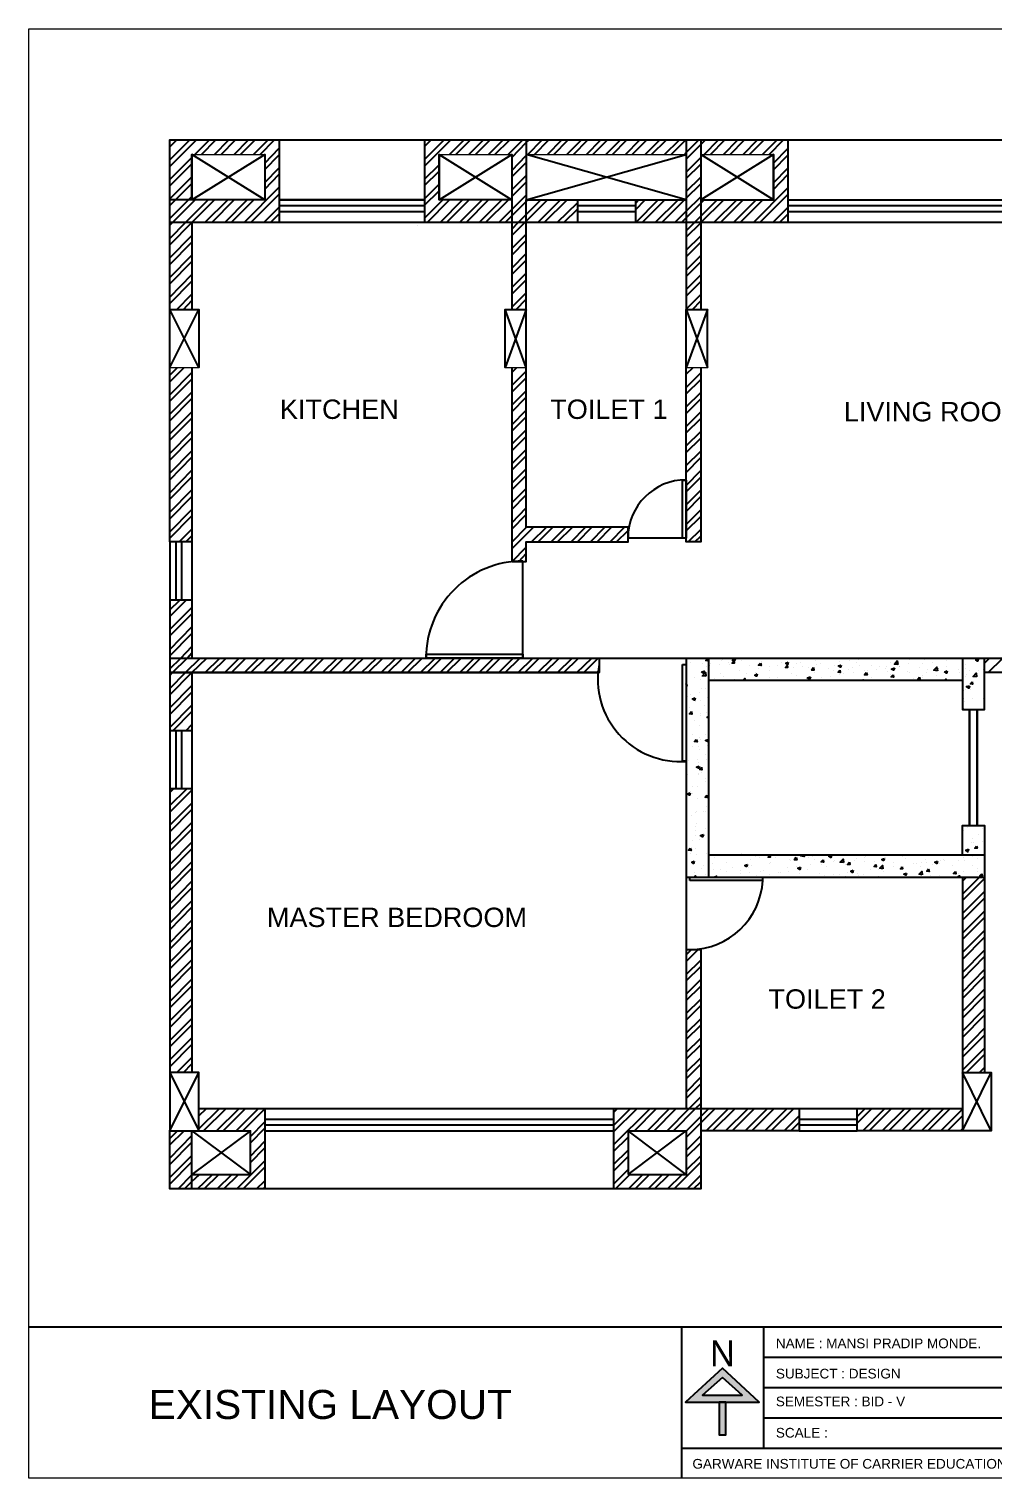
# Model space of a CAD drawing. Header units: millimetres. Extents: x 68955 to 118645, y -193284 to 16474.
# Drawn here: x 75892 to 85842, y 1514 to 16474 of the extents above; entities that cross this region are included whole.
import ezdxf

# ---------------------------------------------------------------- set-up
doc = ezdxf.new("R2010")
doc.units = ezdxf.units.MM
for name, color, linetype, true_color in [('PDF_0', 7, 'Continuous', 0xdcdcdc), ('PDF_door', 7, 'Continuous', 0x535353), ('PDF_plan', 7, 'Continuous', 0x535353), ('PDF_TEXT', 7, 'Continuous', 0x535353), ('PDF_wall', 7, 'Continuous', 0x929498)]:
    doc.layers.add(name, color=color, linetype=linetype, true_color=true_color)
doc.styles.add('PDF Arial', font='arial.ttf')
doc.styles.add('PDF Yu Gothic', font='Yu Gothic.ttf')

msp = doc.modelspace()

# ---------------------------------------------------------------- hatches: boundary and pattern name
at = {"layer": 'PDF_wall', "transparency": 33554559}
h = msp.add_hatch(color=256, dxfattribs=at)
h.paths.add_polyline_path([(83353.991, 2367.399), (83150.552, 2552.674), (83048.833, 2647.128), (82947.113, 2552.674), (82743.675, 2367.399), (82667.385, 2298.376), (83012.505, 2298.376), (83012.505, 1960.522), (83081.528, 1960.522), (83081.528, 2298.376), (83430.281, 2298.376)])
h.paths.add_polyline_path([(83252.272, 2367.399), (82845.394, 2367.399), (83048.833, 2552.674)], flags=0)

# ---------------------------------------------------------------- linework, layer by layer
at = {"layer": 'PDF_0', "lineweight": 25}
for points in [[(77345.277, 15322.1), (77352.543, 15329.365)], [(77345.277, 15122.294), (77552.349, 15329.365)], [(77345.277, 15256.709), (77417.934, 15329.365)], [(77345.277, 15053.27), (77621.373, 15329.365)], [(77603.209, 15176.786), (77755.788, 15329.365)], [(77672.233, 15176.786), (77821.179, 15329.365)], [(77806.648, 15176.786), (77955.594, 15329.365)], [(77875.672, 15176.786), (78024.618, 15329.365)], [(78010.087, 15176.786), (78159.033, 15329.365)], [(78075.478, 15176.786), (78228.057, 15329.365)], [(78209.893, 15176.786), (78362.472, 15329.365)], [(78278.917, 15176.786), (78427.863, 15329.365)], [(79975.452, 15325.733), (79979.085, 15329.365)], [(79975.452, 15125.926), (80178.891, 15329.365)], [(79975.452, 15260.341), (80044.476, 15329.365)], [(79975.452, 15056.903), (80247.915, 15329.365)], [(80233.383, 15176.786), (80382.33, 15329.365)], [(80298.775, 15176.786), (80447.721, 15329.365)], [(80433.19, 15176.786), (80582.136, 15329.365)], [(80502.213, 15176.786), (80651.16, 15329.365)], [(80636.628, 15176.786), (80785.575, 15329.365)], [(80702.02, 15176.786), (80854.599, 15329.365)], [(80836.435, 15176.786), (80989.014, 15329.365)], [(80876.396, 15147.724), (81025.342, 15300.303), (81054.405, 15329.365)], [(81039.874, 15176.786), (81188.82, 15329.365)], [(81108.897, 15176.786), (81257.844, 15329.365)], [(81243.312, 15176.786), (81392.259, 15329.365)], [(81308.704, 15176.786), (81457.65, 15329.365)], [(81443.119, 15176.786), (81595.698, 15329.365)], [(81512.142, 15176.786), (81661.089, 15329.365)], [(81646.557, 15176.786), (81795.504, 15329.365)], [(81711.949, 15176.786), (81864.528, 15329.365)], [(81846.364, 15176.786), (81998.943, 15329.365)], [(81915.387, 15176.786), (82064.334, 15329.365)], [(82049.802, 15176.786), (82198.749, 15329.365)], [(82118.826, 15176.786), (82267.773, 15329.365)], [(82253.241, 15176.786), (82402.188, 15329.365)], [(82318.632, 15176.786), (82471.212, 15329.365)], [(82453.047, 15176.786), (82605.627, 15329.365)], [(82522.071, 15176.786), (82671.018, 15329.365)], [(82656.486, 15176.786), (82674.651, 15198.583), (82805.433, 15329.365)], [(82674.651, 15129.559), (82827.23, 15282.139), (82874.457, 15329.365)], [(82859.925, 15176.786), (83008.872, 15329.365)], [(82925.316, 15176.786), (83074.263, 15329.365)], [(83059.731, 15176.786), (83208.678, 15329.365)], [(83128.755, 15176.786), (83277.702, 15329.365)], [(83263.17, 15176.786), (83412.117, 15329.365)], [(83328.561, 15176.786), (83481.141, 15329.365)], [(83462.976, 15176.786), (83615.556, 15329.365)], [(83532, 15176.786), (83680.947, 15329.365)], [(77345.277, 14918.855), (77574.146, 15147.724)], [(78326.144, 15089.598), (78475.09, 15242.177)], [(78326.144, 15024.207), (78475.09, 15173.153)], [(80876.396, 15013.309), (81025.342, 15165.888)], [(82674.651, 14995.144), (82827.23, 15147.724)], [(83575.594, 15089.598), (83724.541, 15238.544)], [(83575.594, 15020.574), (83724.541, 15169.521)], [(77345.277, 14853.464), (77574.146, 15082.332)], [(78326.144, 14889.792), (78475.09, 15038.738)], [(78326.144, 14820.768), (78475.09, 14973.347)], [(79975.452, 14922.488), (80124.398, 15071.434)], [(79975.452, 14857.096), (80124.398, 15006.043)], [(80876.396, 14947.917), (81025.342, 15096.864)], [(80876.396, 14813.502), (81025.342, 14962.449)], [(82674.651, 14929.753), (82827.23, 15078.7)], [(83575.594, 14886.159), (83724.541, 15035.106)], [(83575.594, 14817.135), (83724.541, 14969.714)], [(77345.277, 14719.049), (77574.146, 14947.917)], [(77345.277, 14650.025), (77403.403, 14708.15), (77574.146, 14878.894)], [(78115.439, 14479.281), (78475.09, 14838.932)], [(79975.452, 14719.049), (80124.398, 14871.628)], [(80876.396, 14744.478), (81025.342, 14893.425)], [(82674.651, 14795.338), (82827.23, 14944.285)], [(82674.651, 14726.314), (82827.23, 14875.261)], [(83372.156, 14479.281), (83724.541, 14835.299)], [(77345.277, 14515.61), (77537.818, 14708.15), (77574.146, 14744.478)], [(77345.277, 14312.171), (77512.388, 14479.281), (77741.257, 14708.15)], [(77345.277, 14446.586), (77377.973, 14479.281), (77606.842, 14708.15)], [(77577.779, 14479.281), (77806.648, 14708.15)], [(77712.194, 14479.281), (77944.696, 14708.15)], [(77781.218, 14479.281), (78010.087, 14708.15)], [(77915.633, 14479.281), (78144.502, 14708.15)], [(77981.024, 14479.281), (78213.526, 14708.15)], [(78184.463, 14479.281), (78475.09, 14769.908)], [(79975.452, 14653.658), (80124.398, 14802.604)], [(79975.452, 14519.243), (80164.36, 14708.15)], [(80004.515, 14479.281), (80233.383, 14708.15)], [(80138.93, 14479.281), (80367.798, 14708.15)], [(80204.321, 14479.281), (80436.822, 14708.15)], [(80338.736, 14479.281), (80571.237, 14708.15)], [(80407.76, 14479.281), (80636.628, 14708.15)], [(80542.175, 14479.281), (80771.043, 14708.15)], [(80607.566, 14479.281), (80840.067, 14708.15)], [(80745.614, 14479.281), (80876.396, 14610.063), (81025.342, 14759.01)], [(80811.005, 14479.281), (80876.396, 14544.672), (81025.342, 14693.619), (81039.874, 14708.15)], [(80876.396, 14406.625), (80945.42, 14479.281), (81025.342, 14559.204), (81174.289, 14708.15)], [(80876.396, 14341.233), (81014.444, 14479.281), (81025.342, 14490.18), (81243.312, 14708.15)], [(81148.859, 14479.281), (81377.727, 14708.15)], [(81214.25, 14479.281), (81446.751, 14708.15)], [(81348.665, 14479.281), (81552.104, 14679.087)], [(82151.522, 14671.822), (82187.85, 14708.15)], [(82151.522, 14606.431), (82253.241, 14708.15)], [(82158.788, 14479.281), (82387.656, 14708.15)], [(82224.179, 14479.281), (82456.68, 14708.15)], [(82358.594, 14479.281), (82591.095, 14708.15)], [(82427.618, 14479.281), (82656.486, 14708.15)], [(82562.033, 14479.281), (82674.651, 14591.899), (82827.23, 14740.846)], [(82631.057, 14479.281), (82674.651, 14522.875), (82827.23, 14675.455), (82859.925, 14708.15)], [(82674.651, 14388.46), (82765.472, 14479.281), (82827.23, 14541.04), (82994.34, 14708.15)], [(82830.863, 14479.281), (83063.364, 14708.15)], [(82965.278, 14479.281), (83197.779, 14708.15)], [(83034.302, 14479.281), (83263.17, 14708.15)], [(83168.717, 14479.281), (83397.585, 14708.15)], [(83237.74, 14479.281), (83466.609, 14708.15)], [(83437.547, 14479.281), (83724.541, 14766.276)], [(78318.878, 14479.281), (78475.09, 14635.493)], [(78387.902, 14479.281), (78475.09, 14566.469)], [(81417.689, 14479.281), (81552.104, 14613.696)], [(83571.962, 14479.281), (83724.541, 14631.861)], [(83640.986, 14479.281), (83724.541, 14562.837)], [(77345.277, 14246.78), (77574.146, 14475.648)], [(82674.651, 14323.069), (82827.23, 14472.016)], [(77345.277, 14112.365), (77574.146, 14341.233)], [(77345.277, 14043.341), (77574.146, 14272.21)], [(80876.396, 14206.818), (81025.342, 14355.765)], [(80876.396, 14137.795), (81025.342, 14290.374)], [(82674.651, 14188.654), (82827.23, 14337.601)], [(82674.651, 14119.63), (82827.23, 14272.21)], [(77345.277, 13908.926), (77574.146, 14137.795)], [(77345.277, 13843.535), (77574.146, 14072.403)], [(80876.396, 14003.38), (81025.342, 14155.959)], [(80876.396, 13937.988), (81025.342, 14086.935)], [(82674.651, 13985.215), (82827.23, 14134.162)], [(82674.651, 13919.824), (82827.23, 14068.771)], [(77345.277, 13705.487), (77574.146, 13937.988)], [(80876.396, 13803.573), (81025.342, 13952.52)], [(82674.651, 13785.409), (82827.23, 13934.356)], [(77345.277, 13640.096), (77574.146, 13868.965)], [(80876.396, 13734.55), (81025.342, 13883.496)], [(82674.651, 13716.385), (82827.23, 13865.332)], [(77417.934, 13578.337), (77574.146, 13734.55)], [(77486.958, 13578.337), (77574.146, 13669.158)], [(80876.396, 13600.135), (81025.342, 13749.081)], [(80919.99, 13578.337), (81025.342, 13683.69)], [(82674.651, 13581.97), (82827.23, 13730.917)], [(82740.042, 13578.337), (82827.23, 13665.526)], [(77345.277, 12898.997), (77425.2, 12978.919)], [(77345.277, 12829.973), (77494.224, 12978.919)], [(77345.277, 12695.558), (77574.146, 12928.059)], [(80876.396, 12928.059), (80927.256, 12978.919)], [(80876.396, 12793.644), (81025.342, 12942.591)], [(80876.396, 12724.621), (81025.342, 12873.567)], [(82674.651, 12975.286), (82678.283, 12978.919)], [(82674.651, 12909.895), (82747.307, 12978.919)], [(82674.651, 12771.847), (82827.23, 12924.427)], [(77345.277, 12630.167), (77574.146, 12859.036)], [(77345.277, 12495.752), (77574.146, 12724.621)], [(80876.396, 12590.206), (81025.342, 12739.152)], [(82674.651, 12706.456), (82827.23, 12855.403)], [(82674.651, 12572.041), (82827.23, 12720.988)], [(77345.277, 12426.728), (77574.146, 12659.229)], [(80876.396, 12521.182), (81025.342, 12673.761)], [(82674.651, 12503.017), (82827.23, 12655.597)], [(77345.277, 12292.313), (77574.146, 12521.182)], [(77345.277, 12226.922), (77574.146, 12455.791)], [(80876.396, 12386.767), (81025.342, 12539.346)], [(80876.396, 12321.376), (81025.342, 12470.322)], [(82674.651, 12368.602), (82827.23, 12521.182)], [(82674.651, 12303.211), (82827.23, 12452.158)], [(77345.277, 12092.507), (77574.146, 12321.376)], [(80876.396, 12186.961), (81025.342, 12335.907)], [(82674.651, 12168.796), (82827.23, 12317.743)], [(77345.277, 12023.483), (77574.146, 12252.352)], [(77345.277, 11889.068), (77574.146, 12117.937)], [(80876.396, 12117.937), (81025.342, 12266.883)], [(80876.396, 11983.522), (81025.342, 12132.468)], [(82674.651, 12099.772), (82827.23, 12248.719)], [(77345.277, 11820.044), (77574.146, 12052.546)], [(80876.396, 11918.131), (81025.342, 12067.077)], [(82674.651, 11965.357), (82827.23, 12114.304)], [(82674.651, 11896.334), (82827.23, 12048.913)], [(77345.277, 11685.629), (77574.146, 11918.131)], [(77345.277, 11620.238), (77574.146, 11849.107)], [(80876.396, 11783.716), (81025.342, 11932.662)], [(80876.396, 11714.692), (81025.342, 11863.638)], [(82674.651, 11761.918), (82827.23, 11914.498)], [(82674.651, 11696.527), (82827.23, 11845.474)], [(77345.277, 11485.823), (77574.146, 11714.692)], [(80876.396, 11580.277), (81025.342, 11729.223)], [(82674.651, 11562.112), (82827.23, 11711.059)], [(77345.277, 11416.799), (77574.146, 11645.668)], [(80876.396, 11511.253), (81025.342, 11663.832)], [(80876.396, 11376.838), (81025.342, 11529.417)], [(82674.651, 11493.088), (82827.23, 11645.668)], [(77345.277, 11282.384), (77574.146, 11511.253)], [(77345.277, 11216.993), (77574.146, 11445.862)], [(80876.396, 11311.447), (81025.342, 11460.393)], [(82674.651, 11358.673), (82827.23, 11507.62)], [(82674.651, 11293.282), (82827.23, 11442.229)], [(77443.364, 11180.664), (77574.146, 11311.447)], [(77512.388, 11180.664), (77574.146, 11242.423)], [(80876.396, 11177.032), (81028.975, 11329.611)], [(80876.396, 11108.008), (81097.999, 11329.611)], [(81079.835, 11180.664), (81232.414, 11329.611)], [(81148.859, 11180.664), (81297.805, 11329.611)], [(81283.274, 11180.664), (81432.22, 11329.611)], [(81348.665, 11180.664), (81501.244, 11329.611)], [(81486.713, 11180.664), (81635.659, 11329.611)], [(81552.104, 11180.664), (81701.05, 11329.611)], [(81686.519, 11180.664), (81835.465, 11329.611)], [(81755.543, 11180.664), (81904.489, 11329.611)], [(81889.958, 11180.664), (82038.904, 11329.611)], [(81955.349, 11180.664), (82075.232, 11296.915)], [(82696.448, 11180.664), (82827.23, 11307.814)], [(82765.472, 11180.664), (82827.23, 11238.79)], [(80880.029, 10977.225), (81025.342, 11122.539)], [(80949.053, 10977.225), (81025.342, 11057.148)], [(77345.277, 10475.894), (77450.63, 10577.613)], [(77345.277, 10406.87), (77516.021, 10577.613)], [(77345.277, 10272.455), (77574.146, 10501.324)], [(77345.277, 10207.064), (77574.146, 10435.933)], [(77345.277, 10069.016), (77574.146, 10301.518)], [(77345.277, 10003.625), (77574.146, 10232.494)], [(77345.277, 9869.21), (77457.895, 9978.195), (77574.146, 10098.079)], [(77345.277, 9800.186), (77374.34, 9829.249), (77523.286, 9978.195), (77574.146, 10032.688)], [(77345.277, 9665.771), (77508.755, 9829.249), (77657.701, 9978.195)], [(77345.277, 9600.38), (77574.146, 9829.249), (77726.725, 9978.195)], [(77712.194, 9829.249), (77861.14, 9978.195)], [(77777.585, 9829.249), (77926.531, 9978.195)], [(77912, 9829.249), (78060.946, 9978.195)], [(77981.024, 9829.249), (78129.97, 9978.195)], [(78115.439, 9829.249), (78264.385, 9978.195)], [(78180.83, 9829.249), (78333.409, 9978.195)], [(78315.245, 9829.249), (78467.824, 9978.195)], [(78384.269, 9829.249), (78533.215, 9978.195)], [(78518.684, 9829.249), (78667.63, 9978.195)], [(78587.708, 9829.249), (78736.654, 9978.195)], [(78722.123, 9829.249), (78871.069, 9978.195)], [(78787.514, 9829.249), (78936.46, 9978.195)], [(78921.929, 9829.249), (79074.508, 9978.195)], [(78990.953, 9829.249), (79139.899, 9978.195)], [(79125.368, 9829.249), (79274.314, 9978.195)], [(79190.759, 9829.249), (79343.338, 9978.195)], [(79325.174, 9829.249), (79477.753, 9978.195)], [(79394.198, 9829.249), (79543.144, 9978.195)], [(79528.613, 9829.249), (79677.559, 9978.195)], [(79597.637, 9829.249), (79746.583, 9978.195)], [(79732.052, 9829.249), (79880.998, 9978.195)], [(79797.443, 9829.249), (79950.022, 9978.195)], [(79931.858, 9829.249), (80084.437, 9978.195)], [(80000.882, 9829.249), (80149.828, 9978.195)], [(80135.297, 9829.249), (80284.243, 9978.195)], [(80200.688, 9829.249), (80353.267, 9978.195)], [(80338.736, 9829.249), (80487.682, 9978.195)], [(80404.127, 9829.249), (80553.073, 9978.195)], [(80538.542, 9829.249), (80687.488, 9978.195)], [(80607.566, 9829.249), (80756.512, 9978.195)], [(80741.981, 9829.249), (80890.927, 9978.195)], [(80807.372, 9829.249), (80959.951, 9978.195)], [(80941.787, 9829.249), (81094.366, 9978.195)], [(81010.811, 9829.249), (81159.757, 9978.195)], [(81145.226, 9829.249), (81294.172, 9978.195)], [(81214.25, 9829.249), (81363.196, 9978.195)], [(81348.665, 9829.249), (81497.611, 9978.195)], [(81414.056, 9829.249), (81563.002, 9978.195)], [(81548.471, 9829.249), (81701.05, 9978.195)], [(81617.495, 9829.249), (81766.441, 9978.195)], [(82718.245, 9930.968), (82718.245, 9930.968)], [(82841.761, 9970.929), (82841.761, 9970.929)], [(82841.761, 9920.07), (82841.761, 9920.07)], [(82888.988, 9894.64), (82888.988, 9894.64)], [(82918.051, 9905.538), (82918.051, 9905.538)], [(82921.684, 9920.07), (82921.684, 9920.07)], [(83016.137, 9916.437), (83016.137, 9916.437)], [(83037.934, 9949.132), (83037.934, 9949.132)], [(83045.2, 9963.664), (83045.2, 9963.664)], [(83110.591, 9934.601), (83110.591, 9934.601)], [(83125.123, 9912.804), (83125.123, 9912.804)], [(83157.818, 9938.234), (83157.818, 9938.234)], [(83234.108, 9974.562), (83234.108, 9974.562)], [(83248.639, 9956.398), (83248.639, 9956.398)], [(83328.561, 9905.538), (83328.561, 9905.538)], [(83335.827, 9970.929), (83335.827, 9970.929)], [(83401.218, 9967.297), (83401.218, 9967.297)], [(83452.078, 9945.499), (83452.078, 9945.499)], [(83532, 9894.64), (83532, 9894.64)], [(83619.188, 9901.905), (83619.188, 9901.905)], [(83655.517, 9938.234), (83655.517, 9938.234)], [(83735.439, 9887.374), (83735.439, 9887.374)], [(83779.033, 9880.108), (83779.033, 9880.108)], [(83815.362, 9927.335), (83815.362, 9927.335)], [(83858.956, 9930.968), (83858.956, 9930.968)], [(83873.487, 9894.64), (83873.487, 9894.64)], [(83938.878, 9880.108), (83938.878, 9880.108)], [(84007.902, 9952.765), (84007.902, 9952.765)], [(84018.801, 9912.804), (84018.801, 9912.804)], [(84062.395, 9920.07), (84062.395, 9920.07)], [(84207.708, 9898.273), (84207.708, 9898.273)], [(84258.568, 9945.499), (84258.568, 9945.499)], [(84265.834, 9912.804), (84265.834, 9912.804)], [(84356.655, 9956.398), (84356.655, 9956.398)], [(84396.616, 9880.108), (84396.616, 9880.108)], [(84425.679, 9978.195), (84454.741, 9974.562), (84454.741, 9978.195)], [(84429.311, 9934.601), (84429.311, 9934.601)], [(84469.273, 9905.538), (84469.273, 9905.538)], [(84498.335, 9974.562), (84498.335, 9974.562)], [(84589.156, 9905.538), (84589.156, 9905.538)], [(84650.914, 9974.562), (84650.914, 9974.562)], [(84672.712, 9894.64), (84672.712, 9894.64)], [(84741.735, 9891.007), (84741.735, 9891.007)], [(84785.329, 9934.601), (84785.329, 9934.601)], [(84876.15, 9887.374), (84876.15, 9887.374)], [(84879.783, 9887.374), (84879.783, 9887.374)], [(84966.971, 9927.335), (84966.971, 9927.335)], [(84981.503, 9960.031), (84981.503, 9960.031)], [(85079.589, 9876.476), (85079.589, 9876.476)], [(85119.551, 9920.07), (85119.551, 9920.07)], [(85130.449, 9978.195), (85137.715, 9974.562), (85137.715, 9978.195)], [(85188.575, 9967.297), (85188.575, 9967.297)], [(85214.004, 9934.601), (85214.004, 9934.601)], [(85359.318, 9952.765), (85359.318, 9952.765)], [(85366.584, 9887.374), (85366.584, 9887.374)], [(85562.757, 9912.804), (85562.757, 9912.804)], [(85755.297, 9927.335), (85806.157, 9978.195)], [(85791.626, 9829.249), (85944.205, 9978.195)], [(81751.91, 9829.249), (81777.34, 9854.679)], [(82678.283, 9872.843), (82678.283, 9872.843)], [(82765.472, 9778.389), (82765.472, 9778.389)], [(82819.964, 9756.592), (82819.964, 9756.592)], [(82834.495, 9832.882), (82859.925, 9843.78), (82852.66, 9821.983), (82834.495, 9836.514)], [(82834.495, 9792.92), (82834.495, 9792.92)], [(82914.418, 9767.49), (82914.418, 9767.49)], [(82968.91, 9771.123), (82968.91, 9771.123)], [(83034.302, 9821.983), (83034.302, 9821.983)], [(83059.731, 9785.655), (83059.731, 9785.655)], [(83172.349, 9760.225), (83172.349, 9760.225)], [(83230.475, 9847.413), (83230.475, 9847.413)], [(83263.17, 9749.326), (83281.335, 9767.49), (83281.335, 9749.326)], [(83299.499, 9818.35), (83299.499, 9818.35)], [(83375.788, 9752.959), (83375.788, 9752.959)], [(83393.953, 9829.249), (83393.953, 9829.249)], [(83423.015, 9872.843), (83423.015, 9872.843)], [(83539.266, 9851.046), (83539.266, 9851.046)], [(83539.266, 9782.022), (83539.266, 9782.022)], [(83615.556, 9774.756), (83615.556, 9774.756)], [(83764.502, 9821.983), (83764.502, 9821.983)], [(83811.729, 9800.186), (83811.729, 9800.186)], [(83920.714, 9763.858), (83920.714, 9763.858)], [(83986.105, 9858.311), (83986.105, 9858.311)], [(84004.269, 9825.616), (84004.269, 9825.616)], [(84076.926, 9774.756), (84076.926, 9774.756)], [(84142.317, 9869.21), (84142.317, 9869.21)], [(84160.481, 9792.92), (84160.481, 9792.92)], [(84200.443, 9854.679), (84200.443, 9854.679)], [(84254.935, 9807.452), (84254.935, 9807.452)], [(84298.529, 9814.717), (84298.529, 9814.717)], [(84345.756, 9861.944), (84345.756, 9861.944)], [(84392.983, 9752.959), (84392.983, 9752.959)], [(84400.249, 9825.616), (84400.249, 9825.616)], [(84491.07, 9749.326), (84501.968, 9752.959), (84501.968, 9749.326)], [(84520.132, 9851.046), (84520.132, 9851.046)], [(84549.195, 9851.046), (84549.195, 9851.046)], [(84585.523, 9778.389), (84585.523, 9778.389)], [(84640.016, 9858.311), (84640.016, 9858.311)], [(84734.47, 9869.21), (84734.47, 9869.21)], [(84752.634, 9843.78), (84752.634, 9843.78)], [(84781.697, 9807.452), (84781.697, 9807.452)], [(84887.049, 9756.592), (84887.049, 9756.592)], [(84956.073, 9836.514), (84956.073, 9836.514)], [(84977.87, 9832.882), (84977.87, 9832.882)], [(85021.464, 9771.123), (85021.464, 9771.123)], [(85112.285, 9796.553), (85112.285, 9796.553)], [(85115.918, 9782.022), (85115.918, 9782.022)], [(85159.512, 9825.616), (85159.512, 9825.616)], [(85170.41, 9858.311), (85170.41, 9858.311)], [(85261.231, 9803.819), (85261.231, 9803.819)], [(85283.028, 9869.21), (85283.028, 9869.21)], [(85333.888, 9832.882), (85333.888, 9832.882)], [(85348.419, 9749.326), (85355.685, 9760.225), (85359.318, 9749.326)], [(85362.951, 9818.35), (85362.951, 9818.35)], [(85362.951, 9760.225), (85362.951, 9760.225)], [(85486.467, 9861.944), (85486.467, 9861.944)], [(85500.999, 9832.882), (85500.999, 9832.882)], [(85555.491, 9872.843), (85555.491, 9872.843)], [(85559.124, 9785.655), (85559.124, 9785.655)], [(85566.39, 9811.084), (85566.39, 9811.084)], [(85595.452, 9847.413), (85595.452, 9847.413)], [(85689.906, 9851.046), (85689.906, 9851.046)], [(85740.766, 9865.577), (85740.766, 9865.577)], [(85751.664, 9811.084), (85751.664, 9811.084)], [(77345.277, 9465.965), (77574.146, 9694.834)], [(77345.277, 9396.941), (77574.146, 9625.81)], [(82674.651, 9709.365), (82674.651, 9712.998), (82681.916, 9687.568), (82674.651, 9687.568)], [(82692.815, 9585.849), (82692.815, 9585.849)], [(82718.245, 9604.013), (82718.245, 9604.013)], [(82812.698, 9618.544), (82812.698, 9618.544)], [(82830.863, 9665.771), (82830.863, 9665.771)], [(82874.457, 9669.404), (82874.457, 9669.404)], [(82896.254, 9574.95), (82896.254, 9574.95)], [(85540.96, 9643.974), (85540.96, 9643.974)], [(85555.491, 9658.505), (85555.491, 9658.505)], [(85613.617, 9658.505), (85613.617, 9658.505)], [(85639.046, 9716.631), (85639.046, 9716.631)], [(85748.032, 9683.935), (85748.032, 9683.935)], [(77345.277, 9262.526), (77574.146, 9491.395)], [(77381.606, 9229.83), (77574.146, 9426.004)], [(82714.612, 9465.965), (82714.612, 9465.965)], [(82743.675, 9545.887), (82743.675, 9545.887)], [(82772.737, 9531.356), (82772.737, 9531.356)], [(82827.23, 9538.622), (82827.23, 9538.622)], [(82859.925, 9484.129), (82859.925, 9484.129)], [(85540.96, 9564.052), (85540.96, 9564.052)], [(85540.96, 9462.332), (85540.96, 9462.332)], [(85548.225, 9531.356), (85548.225, 9531.356)], [(85631.781, 9560.419), (85631.781, 9560.419)], [(85740.766, 9556.786), (85740.766, 9556.786)], [(85744.399, 9455.066), (85744.399, 9455.066)], [(77516.021, 9229.83), (77574.146, 9291.589)], [(82758.206, 9335.183), (82758.206, 9335.183)], [(82816.331, 9284.323), (82816.331, 9284.323)], [(82819.964, 9382.41), (82819.964, 9382.41)], [(82823.597, 9411.472), (82823.597, 9411.472)], [(82888.988, 9415.105), (82888.988, 9415.105)], [(82907.152, 9360.613), (82892.621, 9364.245), (82907.152, 9375.144)], [(82743.675, 9186.236), (82743.675, 9186.236)], [(82812.698, 9157.174), (82812.698, 9157.174)], [(82827.23, 9135.377), (82827.23, 9135.377)], [(82874.457, 9186.236), (82874.457, 9186.236)], [(82899.887, 9215.299), (82899.887, 9215.299)], [(82743.675, 9066.353), (82743.675, 9066.353)], [(82798.167, 9066.353), (82798.167, 9066.353)], [(82809.066, 9030.024), (82809.066, 9030.024)], [(82874.457, 8986.43), (82874.457, 8986.43)], [(82892.621, 9080.884), (82892.621, 9080.884)], [(82696.448, 8917.406), (82696.448, 8917.406)], [(82794.534, 8928.305), (82794.534, 8928.305)], [(82801.8, 8902.875), (82801.8, 8902.875)], [(82888.988, 8931.938), (82888.988, 8931.938)], [(82692.815, 8779.359), (82692.815, 8779.359)], [(82798.167, 8790.257), (82798.167, 8790.257)], [(82798.167, 8779.359), (82798.167, 8779.359)], [(82838.128, 8797.523), (82838.128, 8797.523)], [(82870.824, 8703.069), (82870.824, 8703.069)], [(82878.09, 8739.397), (82878.09, 8739.397)], [(77345.277, 8456.036), (77519.653, 8630.412)], [(77345.277, 8590.451), (77385.238, 8630.412)], [(77345.277, 8387.012), (77574.146, 8615.881)], [(82721.878, 8597.717), (82721.878, 8597.717)], [(82736.409, 8648.576), (82736.409, 8648.576)], [(82740.042, 8583.185), (82740.042, 8583.185)], [(82794.534, 8652.209), (82794.534, 8652.209)], [(82878.09, 8528.693), (82878.09, 8528.693)], [(77345.277, 8252.597), (77574.146, 8481.466)], [(77345.277, 8183.573), (77574.146, 8416.075)], [(82776.37, 8379.746), (82776.37, 8379.746)], [(82783.636, 8397.911), (82783.636, 8397.911)], [(82790.901, 8525.06), (82790.901, 8525.06)], [(82852.66, 8394.278), (82852.66, 8394.278)], [(82874.457, 8390.645), (82874.457, 8390.645)], [(82885.355, 8448.77), (82885.355, 8448.77)], [(77345.277, 8049.158), (77574.146, 8281.66)], [(82729.143, 8350.684), (82729.143, 8350.684)], [(82772.737, 8241.698), (82772.737, 8241.698)], [(82780.003, 8270.761), (82780.003, 8270.761)], [(85577.288, 8230.8), (85577.288, 8230.8)], [(77345.277, 7983.767), (77574.146, 8212.636)], [(82678.283, 8227.167), (82678.283, 8227.167)], [(82740.042, 8100.018), (82740.042, 8100.018)], [(82776.37, 8198.104), (82776.37, 8198.104)], [(82776.37, 8143.612), (82776.37, 8143.612)], [(82816.331, 8110.916), (82816.331, 8110.916)], [(82870.824, 8223.534), (82870.824, 8223.534)], [(85537.327, 8198.104), (85537.327, 8198.104)], [(85628.148, 8114.549), (85628.148, 8114.549)], [(85689.906, 8161.776), (85689.906, 8161.776)], [(85733.5, 8081.854), (85733.5, 8081.854)], [(85737.133, 8219.901), (85737.133, 8219.901)], [(77345.277, 7849.352), (77574.146, 8078.221)], [(77345.277, 7780.328), (77574.146, 8009.197)], [(82703.713, 8005.564), (82703.713, 8005.564)], [(82718.245, 7958.337), (82718.245, 7958.337)], [(82769.104, 8016.463), (82769.104, 8016.463)], [(82783.636, 7954.704), (82783.636, 7954.704)], [(82885.355, 7965.603), (82885.355, 7965.603)], [(82907.152, 7998.298), (82907.152, 7998.298)], [(82987.075, 7943.806), (82987.075, 7943.806)], [(83161.451, 7943.806), (83161.451, 7943.806)], [(83190.514, 7936.54), (83190.514, 7936.54)], [(83270.436, 7947.439), (83270.436, 7943.806), (83248.639, 7947.439), (83252.272, 7947.439)], [(83393.953, 7929.274), (83393.953, 7929.274)], [(83575.594, 7936.54), (83575.594, 7936.54)], [(83891.651, 7947.439), (83891.651, 7929.274), (83858.956, 7936.54), (83873.487, 7947.439)], [(83978.839, 7929.274), (83978.839, 7929.274)], [(84124.153, 7943.806), (84124.153, 7943.806)], [(84327.592, 7936.54), (84327.592, 7936.54)], [(84531.031, 7929.274), (84531.031, 7929.274)], [(84676.344, 7943.806), (84676.344, 7943.806)], [(84908.846, 7929.274), (84908.846, 7929.274)], [(85551.858, 7940.173), (85551.858, 7940.173)], [(85624.515, 8078.221), (85624.515, 8078.221)], [(85631.781, 7932.907), (85631.781, 7932.907)], [(85639.046, 8070.955), (85639.046, 8070.955)], [(85686.273, 8034.627), (85686.273, 8034.627)], [(77345.277, 7645.913), (77574.146, 7874.782)], [(77345.277, 7580.522), (77574.146, 7809.391)], [(82765.472, 7889.313), (82765.472, 7889.313)], [(82830.863, 7802.125), (82830.863, 7802.125)], [(82856.293, 7842.086), (82856.293, 7842.086)], [(82950.746, 7852.985), (82950.746, 7852.985)], [(82958.012, 7791.227), (82958.012, 7791.227)], [(82965.278, 7918.376), (82965.278, 7918.376)], [(83034.302, 7794.859), (83034.302, 7794.859)], [(83096.06, 7871.149), (83096.06, 7871.149)], [(83154.185, 7816.656), (83154.185, 7816.656)], [(83237.74, 7783.961), (83237.74, 7783.961)], [(83314.03, 7816.656), (83314.03, 7816.656)], [(83335.827, 7903.845), (83335.827, 7903.845)], [(83346.726, 7842.086), (83346.726, 7842.086)], [(83433.914, 7918.376), (83433.914, 7918.376)], [(83477.508, 7783.961), (83477.508, 7783.961)], [(83535.633, 7852.985), (83535.633, 7852.985)], [(83546.532, 7871.149), (83546.532, 7871.149)], [(83597.391, 7918.376), (83597.391, 7918.376)], [(83717.275, 7816.656), (83717.275, 7816.656)], [(83742.705, 7896.579), (83742.705, 7896.579)], [(83757.236, 7892.946), (83757.236, 7892.946)], [(83800.83, 7911.11), (83800.83, 7911.11)], [(83811.729, 7831.188), (83811.729, 7831.188)], [(83848.057, 7809.391), (83848.057, 7809.391)], [(83927.98, 7794.859), (83927.98, 7794.859)], [(83935.245, 7922.009), (83935.245, 7922.009)], [(83957.042, 7849.352), (83957.042, 7849.352)], [(84004.269, 7903.845), (84004.269, 7903.845)], [(84073.293, 7845.719), (84073.293, 7845.719)], [(84127.786, 7823.922), (84127.786, 7823.922)], [(84196.81, 7882.048), (84196.81, 7882.048)], [(84207.708, 7892.946), (84207.708, 7892.946)], [(84291.264, 7892.946), (84291.264, 7892.946)], [(84294.896, 7885.68), (84294.896, 7885.68)], [(84323.959, 7849.352), (84323.959, 7849.352)], [(84411.147, 7885.68), (84411.147, 7885.68)], [(84436.577, 7911.11), (84436.577, 7911.11)], [(84516.499, 7922.009), (84516.499, 7922.009)], [(84516.499, 7874.782), (84516.499, 7874.782)], [(84578.258, 7794.859), (84578.258, 7794.859)], [(84614.586, 7878.415), (84614.586, 7878.415)], [(84661.813, 7791.227), (84661.813, 7791.227)], [(84672.712, 7805.758), (84672.712, 7805.758)], [(84712.673, 7903.845), (84712.673, 7903.845)], [(84734.47, 7918.376), (84734.47, 7918.376)], [(84818.025, 7867.516), (84818.025, 7867.516)], [(84818.025, 7823.922), (84818.025, 7823.922)], [(84883.416, 7827.555), (84883.416, 7827.555)], [(84905.213, 7805.758), (84905.213, 7805.758)], [(84937.909, 7911.11), (84937.909, 7911.11)], [(85017.831, 7860.25), (85017.831, 7860.25)], [(85057.792, 7856.618), (85057.792, 7856.618)], [(85097.754, 7827.555), (85097.754, 7827.555)], [(85105.019, 7867.516), (85105.019, 7867.516)], [(85141.348, 7903.845), (85141.348, 7903.845)], [(85152.246, 7867.516), (85152.246, 7867.516)], [(85221.27, 7849.352), (85221.27, 7849.352)], [(85293.927, 7856.618), (85293.927, 7856.618)], [(85297.56, 7889.313), (85297.56, 7889.313)], [(85326.622, 7903.845), (85326.622, 7903.845)], [(85344.787, 7892.946), (85344.787, 7892.946)], [(85424.709, 7842.086), (85424.709, 7842.086)], [(85490.1, 7885.68), (85490.1, 7885.68)], [(85533.694, 7780.328), (85533.694, 7780.328)], [(85537.327, 7918.376), (85537.327, 7918.376)], [(85548.225, 7885.68), (85548.225, 7885.68)], [(85628.148, 7834.821), (85628.148, 7834.821)], [(85679.008, 7802.125), (85679.008, 7802.125)], [(85679.008, 7780.328), (85679.008, 7780.328)], [(85682.64, 7907.477), (85682.64, 7907.477)], [(85751.664, 7874.782), (85751.664, 7874.782)], [(77345.277, 7442.474), (77574.146, 7674.976)], [(82761.839, 7762.164), (82761.839, 7762.164)], [(82765.472, 7718.57), (82772.737, 7729.468), (82776.37, 7718.57)], [(82870.824, 7740.367), (82870.824, 7740.367)], [(82965.278, 7718.57), (82987.075, 7725.835), (82983.442, 7718.57)], [(82997.973, 7722.203), (82997.973, 7722.203)], [(83092.427, 7776.695), (83092.427, 7776.695)], [(83237.74, 7754.898), (83237.74, 7754.898)], [(83332.194, 7765.797), (83332.194, 7765.797)], [(83404.851, 7733.101), (83404.851, 7733.101)], [(83441.179, 7776.695), (83441.179, 7776.695)], [(83539.266, 7744), (83539.266, 7744)], [(83626.454, 7769.43), (83626.454, 7769.43)], [(83644.618, 7769.43), (83644.618, 7769.43)], [(83735.439, 7773.062), (83735.439, 7773.062)], [(83848.057, 7758.531), (83848.057, 7758.531)], [(84051.496, 7751.265), (84051.496, 7751.265)], [(84098.723, 7729.468), (84098.723, 7729.468)], [(84193.177, 7744), (84193.177, 7744)], [(84254.935, 7744), (84254.935, 7744)], [(84316.693, 7725.835), (84316.693, 7725.835)], [(84338.49, 7762.164), (84338.49, 7762.164)], [(84440.21, 7751.265), (84440.21, 7751.265)], [(84458.374, 7733.101), (84458.374, 7733.101)], [(84509.234, 7747.633), (84509.234, 7747.633)], [(84661.813, 7725.835), (84661.813, 7725.835)], [(84709.04, 7776.695), (84709.04, 7776.695)], [(85195.84, 7736.734), (85195.84, 7736.734)], [(85290.294, 7729.468), (85290.294, 7729.468)], [(85439.24, 7769.43), (85439.24, 7769.43)], [(85475.569, 7718.57), (85497.366, 7729.468), (85493.733, 7718.57)], [(85486.467, 7758.531), (85486.467, 7758.531)], [(85526.428, 7540.561), (85704.438, 7718.57)], [(85526.428, 7674.976), (85570.022, 7718.57)], [(85526.428, 7475.17), (85755.297, 7704.038)], [(77345.277, 7377.083), (77574.146, 7605.952)], [(85526.428, 7340.755), (85755.297, 7569.623)], [(85526.428, 7271.731), (85755.297, 7500.6)], [(77345.277, 7242.668), (77574.146, 7471.537)], [(77345.277, 7173.644), (77574.146, 7406.146)], [(85526.428, 7137.316), (85755.297, 7366.185)], [(77345.277, 7039.229), (77574.146, 7271.731)], [(77345.277, 6973.838), (77574.146, 7202.707)], [(85526.428, 7071.925), (85755.297, 7300.793)], [(77345.277, 6839.423), (77574.146, 7068.292)], [(85526.428, 6937.51), (85755.297, 7166.378)], [(85526.428, 6868.486), (85755.297, 7097.355)], [(77345.277, 6770.399), (77574.146, 6999.268)], [(82674.651, 6915.713), (82729.143, 6970.205)], [(82674.651, 6846.689), (82798.167, 6970.205)], [(85526.428, 6734.071), (85755.297, 6962.94)], [(85526.428, 6665.047), (85755.297, 6897.548)], [(77345.277, 6635.984), (77574.146, 6864.853)], [(77345.277, 6566.96), (77574.146, 6799.462)], [(82674.651, 6712.274), (82827.23, 6861.22)], [(82674.651, 6646.883), (82827.23, 6795.829)], [(85526.428, 6530.632), (85755.297, 6763.133)], [(77345.277, 6432.545), (77574.146, 6665.047)], [(77345.277, 6367.154), (77574.146, 6596.023)], [(82674.651, 6508.835), (82827.23, 6661.414)], [(82674.651, 6443.444), (82827.23, 6592.39)], [(85526.428, 6465.241), (85755.297, 6694.109)], [(77345.277, 6232.739), (77574.146, 6461.608)], [(82674.651, 6309.029), (82827.23, 6457.975)], [(85526.428, 6330.826), (85755.297, 6559.694)], [(85526.428, 6261.802), (85755.297, 6490.671)], [(77345.277, 6163.715), (77574.146, 6396.217)], [(82674.651, 6240.005), (82827.23, 6392.584)], [(85526.428, 6127.387), (85755.297, 6356.256)], [(85526.428, 6061.996), (85755.297, 6290.864)], [(77345.277, 6029.3), (77574.146, 6258.169)], [(77345.277, 5963.909), (77574.146, 6192.778)], [(82674.651, 6105.59), (82827.23, 6254.536)], [(82674.651, 6040.199), (82827.23, 6189.145)], [(85526.428, 5923.948), (85755.297, 6156.449)], [(77345.277, 5829.494), (77574.146, 6058.363)], [(77345.277, 5760.47), (77574.146, 5989.339)], [(82674.651, 5905.784), (82827.23, 6054.73)], [(82674.651, 5836.76), (82827.23, 5985.706)], [(85526.428, 5858.557), (85755.297, 6087.426)], [(77417.934, 5698.712), (77574.146, 5854.924)], [(82674.651, 5702.345), (82827.23, 5851.291)], [(85526.428, 5724.142), (85755.297, 5953.011)], [(85570.022, 5698.712), (85755.297, 5887.619)], [(77486.958, 5698.712), (77574.146, 5789.533)], [(82674.651, 5633.321), (82827.23, 5785.9)], [(85704.438, 5698.712), (85755.297, 5753.204)], [(82674.651, 5498.906), (82827.23, 5651.485)], [(82674.651, 5433.515), (82827.23, 5582.461)], [(82478.477, 5099.294), (82707.346, 5328.162), (82827.23, 5448.046)], [(77646.803, 5320.897), (77654.068, 5328.162)], [(77646.803, 5117.458), (77857.507, 5328.162)], [(77646.803, 5251.873), (77723.092, 5328.162)], [(77694.03, 5099.294), (77926.531, 5328.162)], [(77828.445, 5099.294), (78060.946, 5328.162)], [(77897.469, 5099.294), (78126.337, 5328.162)], [(78031.884, 5099.294), (78260.752, 5328.162)], [(78100.908, 5099.294), (78326.144, 5324.53)], [(81926.286, 5153.786), (82100.662, 5328.162)], [(81926.286, 4953.98), (82304.101, 5328.162)], [(81926.286, 5288.201), (81966.247, 5328.162)], [(81926.286, 5088.395), (82169.686, 5328.162)], [(82140.623, 5099.294), (82369.492, 5328.162)], [(82275.038, 5099.294), (82503.907, 5328.162)], [(82344.062, 5099.294), (82572.931, 5328.162)], [(82543.868, 5099.294), (82772.737, 5328.162), (82827.23, 5379.022)], [(82674.651, 5095.661), (82827.23, 5244.607), (82910.785, 5328.162)], [(82674.651, 5030.27), (82827.23, 5179.216), (82976.176, 5328.162)], [(82881.722, 5099.294), (83110.591, 5328.162)], [(82947.113, 5099.294), (83179.615, 5328.162)], [(83081.528, 5099.294), (83314.03, 5328.162)], [(83150.552, 5099.294), (83379.421, 5328.162)], [(83284.967, 5099.294), (83513.836, 5328.162)], [(83353.991, 5099.294), (83582.86, 5328.162)], [(83488.406, 5099.294), (83717.275, 5328.162)], [(83553.797, 5099.294), (83786.299, 5328.162)], [(83688.212, 5099.294), (83840.792, 5251.873)], [(84440.21, 5244.607), (84523.765, 5328.162)], [(84440.21, 5175.583), (84592.789, 5328.162)], [(84498.335, 5099.294), (84727.204, 5328.162)], [(84563.726, 5099.294), (84796.228, 5328.162)], [(84698.141, 5099.294), (84930.643, 5328.162)], [(84767.165, 5099.294), (84996.034, 5328.162)], [(84901.58, 5099.294), (85130.449, 5328.162)], [(84970.604, 5099.294), (85199.473, 5328.162)], [(85105.019, 5099.294), (85333.888, 5328.162)], [(85170.41, 5099.294), (85399.279, 5328.162)], [(85304.825, 5099.294), (85526.428, 5320.897)], [(85373.849, 5099.294), (85526.428, 5251.873)], [(77345.277, 5019.371), (77425.2, 5099.294)], [(77345.277, 4953.98), (77494.224, 5099.294)], [(78177.197, 5041.168), (78326.144, 5190.115)], [(78177.197, 4975.777), (78326.144, 5124.723)], [(83757.236, 5099.294), (83840.792, 5182.849)], [(85508.264, 5099.294), (85526.428, 5117.458)], [(77345.277, 4815.932), (77574.146, 5048.434)], [(77345.277, 4750.541), (77574.146, 4979.41)], [(78177.197, 4837.729), (78326.144, 4990.308)], [(81926.286, 4884.956), (82075.232, 5033.903)], [(82674.651, 4895.855), (82827.23, 5044.801)], [(82674.651, 4826.831), (82827.23, 4975.777)], [(77345.277, 4616.126), (77574.146, 4844.995)], [(78177.197, 4772.338), (78326.144, 4921.285)], [(81926.286, 4750.541), (82075.232, 4899.488)], [(81926.286, 4681.517), (82075.232, 4834.096)], [(82674.651, 4692.416), (82827.23, 4841.362)], [(77345.277, 4547.102), (77574.146, 4779.604)], [(77432.465, 4499.875), (77574.146, 4645.189), (77581.412, 4648.822)], [(77497.856, 4499.875), (77574.146, 4576.165), (77650.436, 4648.822)], [(77632.271, 4499.875), (77784.851, 4648.822)], [(77701.295, 4499.875), (77850.242, 4648.822)], [(77835.71, 4499.875), (77984.657, 4648.822)], [(77904.734, 4499.875), (78053.681, 4648.822)], [(78039.149, 4499.875), (78326.144, 4786.87)], [(78104.54, 4499.875), (78326.144, 4721.478)], [(81926.286, 4547.102), (82075.232, 4699.681)], [(81944.45, 4499.875), (82093.397, 4648.822)], [(82078.865, 4499.875), (82227.812, 4648.822)], [(82147.889, 4499.875), (82296.835, 4648.822)], [(82282.304, 4499.875), (82431.25, 4648.822)], [(82347.695, 4499.875), (82500.274, 4648.822)], [(82482.11, 4499.875), (82634.689, 4648.822)], [(82551.134, 4499.875), (82827.23, 4775.971)], [(82685.549, 4499.875), (82827.23, 4641.556)], [(78238.955, 4499.875), (78326.144, 4583.431)], [(78307.979, 4499.875), (78326.144, 4518.04)], [(82750.94, 4499.875), (82827.23, 4572.532)]]:
    msp.add_lwpolyline(points, dxfattribs=at)
at = {"layer": 'PDF_0', "color": 7, "lineweight": 25}
for points in [[(77574.146, 11180.664), (77345.277, 11180.664), (77345.277, 13077.006), (77345.277, 13578.337), (77345.277, 15329.365), (88454.496, 15329.365), (88454.496, 13578.337), (88156.603, 12978.919), (88156.603, 13578.337), (88454.496, 13578.337), (88454.496, 12978.919), (88454.496, 5698.712), (88156.603, 5099.294)], [(78475.09, 15329.365), (78475.09, 14479.281)], [(79975.452, 15329.365), (79975.452, 14479.281)], [(81025.342, 15329.365), (81025.342, 14708.15), (81552.104, 14708.15), (82151.522, 14708.15), (82151.522, 14479.281)], [(82674.651, 15329.365), (82674.651, 13578.337), (82896.254, 13578.337)], [(82827.23, 15329.365), (82827.23, 13578.337)], [(83724.541, 15329.365), (83724.541, 14479.281)], [(77574.146, 14708.15), (78326.144, 15176.786), (78326.144, 14708.15), (77345.277, 14708.15)], [(78326.144, 14708.15), (77574.146, 15176.786)], [(80124.398, 15176.786), (80876.396, 14708.15), (80124.398, 14708.15), (80124.398, 15176.786), (80124.398, 14708.15), (80876.396, 15176.786), (80876.396, 14479.281), (80876.396, 13578.337)], [(80876.396, 12978.919), (80876.396, 10977.225), (81025.342, 10977.225), (81025.342, 11180.664), (82075.232, 11180.664), (82075.232, 11329.611), (81025.342, 11329.611), (81025.342, 12978.919), (81025.342, 13578.337), (80807.372, 12978.919), (80807.372, 13578.337), (81025.342, 13578.337), (81025.342, 14479.281), (81025.342, 14708.15), (82674.651, 15176.786)], [(82151.522, 14708.15), (82674.651, 14708.15), (81025.342, 15176.786)], [(83575.594, 15176.786), (82827.23, 14708.15), (83575.594, 14708.15), (83575.594, 15176.786), (83575.594, 14708.15), (82827.23, 15176.786)], [(79975.452, 14708.15), (78475.09, 14708.15), (79975.452, 14708.15)], [(81552.104, 14708.15), (81552.104, 14479.281)], [(83724.541, 14708.15), (87324.683, 14708.15)], [(78475.09, 14650.025), (79975.452, 14650.025)], [(78475.09, 14588.266), (79975.452, 14588.266)], [(81552.104, 14650.025), (82151.522, 14650.025)], [(81552.104, 14588.266), (82151.522, 14588.266)], [(83724.541, 14650.025), (87324.683, 14650.025)], [(83724.541, 14588.266), (87324.683, 14588.266)], [(77345.277, 14479.281), (77574.146, 14479.281), (77574.146, 13578.337)], [(77574.146, 14479.281), (80876.396, 14479.281), (81025.342, 14479.281), (88225.627, 14479.281)], [(79899.162, 14442.953), (79899.162, 14442.953)], [(77345.277, 12978.919), (77646.803, 13578.337)], [(81025.342, 12978.919), (80807.372, 13578.337)], [(82827.23, 12978.919), (82827.23, 11180.664), (82674.651, 11180.664), (82674.651, 12978.919), (82674.651, 13578.337), (82896.254, 12978.919), (82896.254, 13578.337), (82674.651, 12978.919)], [(77574.146, 12978.919), (77574.146, 9978.195)], [(77345.277, 11180.664), (77345.277, 10577.613)], [(77407.036, 11180.664), (77407.036, 10577.613)], [(77465.161, 11180.664), (77465.161, 10577.613)], [(77574.146, 10577.613), (77345.277, 10577.613), (77345.277, 9229.83), (77574.146, 9229.83)], [(77345.277, 9978.195), (87324.683, 9978.195), (87324.683, 9829.249), (85755.297, 9829.249)], [(81777.34, 9978.195), (81777.34, 9829.249), (77574.146, 9829.249), (77574.146, 5698.712)], [(82674.651, 9978.195), (82674.651, 5328.162)], [(82907.152, 9978.195), (82907.152, 7718.57)], [(85526.428, 9978.195), (85526.428, 9447.801), (85755.297, 9447.801), (85755.297, 9978.195)], [(82907.152, 9749.326), (85526.428, 9749.326)], [(77345.277, 9229.83), (77345.277, 8630.412)], [(77407.036, 9229.83), (77407.036, 8630.412)], [(77465.161, 9229.83), (77465.161, 8630.412)], [(77574.146, 8630.412), (77345.277, 8630.412), (77345.277, 5698.712), (77646.803, 5099.294), (77646.803, 5698.712), (77345.277, 5698.712), (77345.277, 5099.294), (77646.803, 5698.712)], [(82907.152, 7947.439), (85526.428, 7947.439), (85526.428, 8248.964), (85755.297, 8248.964), (85755.297, 5698.712)], [(85526.428, 7947.439), (85755.297, 7947.439)], [(82674.651, 7718.57), (85755.297, 7718.57)], [(85526.428, 7718.57), (85526.428, 5698.712), (85824.321, 5698.712), (85824.321, 5099.294), (85526.428, 5099.294), (84440.21, 5099.294), (84440.21, 5328.162)], [(82674.651, 6970.205), (82827.23, 6970.205), (82827.23, 4499.875), (77345.277, 4499.875), (77345.277, 5099.294), (77574.146, 5099.294), (78177.197, 4648.822), (78177.197, 5099.294), (77574.146, 4648.822), (78177.197, 4648.822)], [(85824.321, 5099.294), (85526.428, 5698.712), (85526.428, 5099.294), (85824.321, 5698.712)], [(77646.803, 5328.162), (85526.428, 5328.162)], [(78326.144, 5328.162), (78326.144, 4499.875)], [(81926.286, 5328.162), (81926.286, 4499.875)], [(83840.792, 5328.162), (83840.792, 5099.294), (82827.23, 5099.294)], [(77574.146, 4499.875), (77574.146, 5099.294), (78177.197, 5099.294)], [(78326.144, 5219.177), (81926.286, 5219.177)], [(78326.144, 5161.052), (81926.286, 5161.052)], [(78326.144, 5099.294), (81926.286, 5099.294)], [(82075.232, 5099.294), (82674.651, 5099.294)], [(83840.792, 5219.177), (84440.21, 5219.177)], [(83840.792, 5161.052), (84440.21, 5161.052)], [(83840.792, 5099.294), (84440.21, 5099.294)], [(82075.232, 4648.822), (82674.651, 4648.822)], [(90895.763, 3072.17), (75892.142, 3072.17)], [(82627.424, 3072.17), (82627.424, 1513.682)], [(83473.875, 3072.17), (83473.875, 1822.474)], [(83473.875, 2759.746), (83473.875, 2759.746)], [(83473.875, 2759.746), (87379.176, 2759.746)], [(83473.875, 2447.322), (83473.875, 2447.322)], [(83473.875, 2447.322), (88908.601, 2447.322)], [(83473.875, 2134.898), (83473.875, 2134.898)], [(83473.875, 2134.898), (87379.176, 2134.898)], [(82627.424, 1822.474), (90895.763, 1822.474)], [(83473.875, 1822.474), (83473.875, 1822.474)]]:
    msp.add_lwpolyline(points, dxfattribs=at)
for points in [[(77574.146, 14708.15), (77574.146, 15176.786)], [(77345.277, 13578.337), (77646.803, 13578.337), (77646.803, 12978.919)], [(82638.322, 11216.993), (82638.322, 11816.411), (82674.651, 11816.411), (82674.651, 11216.993)], [(80989.014, 10018.156), (80989.014, 9978.195), (79989.983, 9978.195), (79989.983, 10018.156)], [(82638.322, 9912.804), (82674.651, 9912.804), (82674.651, 8913.774), (82638.322, 8913.774)], [(81777.34, 9829.249), (77345.277, 9829.249)], [(85599.085, 9447.801), (85599.085, 8248.964)], [(85679.008, 9447.801), (85679.008, 8248.964)], [(82714.612, 7682.241), (82714.612, 7718.57), (83462.976, 7718.57), (83462.976, 7682.241)], [(82075.232, 4648.822), (82674.651, 5099.294), (82674.651, 4648.822), (82075.232, 5099.294)]]:
    msp.add_lwpolyline(points, close=True, dxfattribs=at)
at = {"layer": 'PDF_0', "lineweight": 25}
for points in [[(82896.254, 9974.562), (82899.887, 9949.132), (82878.09, 9952.765)], [(83168.717, 9949.132), (83172.349, 9927.335), (83150.552, 9927.335)], [(83179.615, 9967.297), (83172.349, 9945.499), (83154.185, 9956.398)], [(83441.179, 9927.335), (83448.445, 9901.905), (83423.015, 9905.538)], [(83717.275, 9901.905), (83720.908, 9880.108), (83699.111, 9880.108)], [(83728.174, 9938.234), (83720.908, 9912.804), (83702.744, 9927.335)], [(83989.738, 9880.108), (83993.371, 9854.679), (83971.574, 9854.679)], [(84276.732, 9905.538), (84269.466, 9883.741), (84247.669, 9898.273)], [(84825.291, 9876.476), (84814.392, 9854.679), (84796.228, 9865.577)], [(84861.619, 9912.804), (84825.291, 9916.437), (84854.353, 9949.132)], [(85268.497, 9847.413), (85232.169, 9854.679), (85261.231, 9883.741)], [(85689.906, 9967.297), (85682.64, 9945.499), (85664.476, 9960.031)], [(82878.09, 9792.92), (82845.394, 9796.553), (82874.457, 9829.249)], [(83408.484, 9814.717), (83401.218, 9792.92), (83383.054, 9803.819)], [(83957.042, 9785.655), (83949.777, 9760.225), (83927.98, 9774.756)], [(84262.201, 9854.679), (84265.834, 9829.249), (84244.037, 9832.882)], [(84534.664, 9829.249), (84541.929, 9807.452), (84516.499, 9807.452)], [(84810.759, 9807.452), (84814.392, 9782.022), (84792.595, 9785.655)], [(85083.222, 9782.022), (85086.855, 9760.225), (85065.058, 9760.225)], [(85370.216, 9847.413), (85362.951, 9821.983), (85344.787, 9836.514)], [(85628.148, 9734.795), (85631.781, 9709.365), (85609.984, 9712.998)], [(85671.742, 9785.655), (85639.046, 9789.287), (85668.109, 9821.983)], [(85599.085, 9691.201), (85591.82, 9669.404), (85570.022, 9683.935)], [(82729.143, 9426.004), (82732.776, 9400.574), (82710.979, 9404.207)], [(82769.104, 9567.684), (82761.839, 9545.887), (82740.042, 9556.786)], [(82780.003, 9139.009), (82787.269, 9113.58), (82761.839, 9117.212)], [(82903.519, 9139.009), (82896.254, 9117.212), (82874.457, 9128.111)], [(82809.066, 8862.914), (82801.8, 8841.117), (82783.636, 8852.015)], [(82834.495, 8852.015), (82838.128, 8826.585), (82816.331, 8830.218)], [(82718.245, 8586.818), (82710.979, 8565.021), (82689.182, 8575.92)], [(82888.988, 8565.021), (82892.621, 8539.591), (82870.824, 8543.224)], [(82852.66, 8158.143), (82845.394, 8132.713), (82823.597, 8147.245)], [(82718.245, 8016.463), (82725.51, 7991.033), (82700.08, 7994.665)], [(83539.266, 7943.806), (83542.899, 7922.009), (83521.102, 7922.009)], [(84175.013, 7943.806), (84167.747, 7918.376), (84149.583, 7932.907)], [(85588.187, 8005.564), (85580.921, 7980.134), (85562.757, 7994.665)], [(85671.742, 8038.26), (85679.008, 8016.463), (85653.578, 8016.463)], [(82758.206, 7882.048), (82750.94, 7856.618), (82732.776, 7871.149)], [(83306.764, 7849.352), (83299.499, 7827.555), (83281.335, 7838.453)], [(83811.729, 7922.009), (83818.995, 7896.579), (83793.565, 7896.579)], [(83855.323, 7820.289), (83848.057, 7794.859), (83826.26, 7809.391)], [(84087.825, 7896.579), (84091.457, 7871.149), (84069.66, 7874.782)], [(84298.529, 7867.516), (84265.834, 7871.149), (84294.896, 7903.845)], [(84360.287, 7871.149), (84363.92, 7849.352), (84342.123, 7849.352)], [(84400.249, 7787.594), (84392.983, 7765.797), (84374.819, 7780.328)], [(84632.75, 7849.352), (84636.383, 7823.922), (84614.586, 7827.555)], [(84705.407, 7802.125), (84672.712, 7809.391), (84701.774, 7838.453)], [(84723.571, 7911.11), (84712.673, 7889.313), (84694.509, 7900.212)], [(84905.213, 7823.922), (84908.846, 7802.125), (84887.049, 7802.125)], [(85177.676, 7802.125), (85184.942, 7776.695), (85159.512, 7780.328)], [(85268.497, 7882.048), (85261.231, 7856.618), (85243.067, 7871.149)], [(82718.245, 7722.203), (82718.245, 7718.57)], [(84948.807, 7758.531), (84941.542, 7736.734), (84923.377, 7747.633)], [(85112.285, 7740.367), (85079.589, 7747.633), (85108.652, 7776.695)], [(85453.772, 7776.695), (85457.405, 7751.265), (85435.607, 7754.898)], [(85726.235, 7751.265), (85729.867, 7729.468), (85708.07, 7729.468)]]:
    msp.add_lwpolyline(points, close=True, dxfattribs=at)
at = {"layer": 'PDF_0', "color": 7, "lineweight": 25}
for centre, radius, start, end in [((82676.467, 11218.809), 601.235, 90.0000204, 179.9999796), ((80990.83, 9980.012), 1000.846, 89.9999757, 180.0000243), ((82614.707, 9762.041), 851.899, 169.7442136, 274.2296967), ((82716.428, 7720.386), 750.181, 270.0000035, 357.1380665)]:
    msp.add_arc(centre, radius, start, end, dxfattribs=at)
at = {"layer": 'PDF_door', "lineweight": 25}
msp.add_lwpolyline([(82674.651, 11216.993), (82075.232, 11216.993)], dxfattribs=at)
at = {"layer": 'PDF_plan', "lineweight": 25}
msp.add_lwpolyline([(80989.014, 9978.195), (80989.014, 10977.225)], dxfattribs=at)
at = {"layer": 'PDF_TEXT', "lineweight": 18}
msp.add_lwpolyline([(75892.142, 16473.709), (90895.763, 16473.709), (90895.763, 1513.682), (75892.142, 1513.682)], close=True, dxfattribs=at)
for points in [[(77574.146, 15176.786), (78326.144, 15176.786)], [(80124.398, 15176.786), (80876.396, 15176.786)], [(81025.342, 15176.786), (82674.651, 15176.786)], [(82827.23, 15176.786), (83575.594, 15176.786)], [(77345.277, 12978.919), (77646.803, 12978.919)], [(80807.372, 12978.919), (81025.342, 12978.919)], [(82674.651, 12978.919), (82896.254, 12978.919)]]:
    msp.add_lwpolyline(points, dxfattribs=at)
at = {"layer": 'PDF_wall', "color": 251, "lineweight": 25, "true_color": 0x535353}
for points in [[(83048.833, 2298.376), (83430.281, 2298.376), (83048.833, 2647.128), (82667.385, 2298.376)], [(83048.833, 2552.674), (82845.394, 2367.399), (83048.833, 2367.399), (83252.272, 2367.399)], [(83085.161, 2298.376), (83016.137, 2298.376), (83016.137, 1960.522), (83085.161, 1960.522)]]:
    msp.add_lwpolyline(points, close=True, dxfattribs=at)

# ---------------------------------------------------------------- texts
at = {"layer": 'PDF_TEXT', "attachment_point": 7, "style": 'PDF Arial'}
for s, insert, char_height in [('KITCHEN', (78482.356, 12445.115), 199.9831), ('TOILET 1', (81272.375, 12445.115), 199.9831), ('LIVING ROOM', (84302.162, 12419.685), 199.98312), ('MASTER BEDROOM', (78347.941, 7199.296), 199.98312), ('TOILET 2', (83524.735, 6356.478), 199.9831)]:
    msp.add_mtext(s, dxfattribs=dict(at, insert=insert, char_height=char_height))
at = {"layer": 'PDF_TEXT', "color": 7, "attachment_point": 7}
for s, insert, char_height, style in [('N', (82918.051, 2668.232), 266.295, 'PDF Yu Gothic'), ('NAME : MANSI PRADIP MONDE.', (83601.024, 2852.495), 99.99026, 'PDF Arial'), ('SUBJECT : DESIGN', (83601.024, 2540.07), 99.99026, 'PDF Arial'), ('EXISTING LAYOUT', (77127.307, 2118.884), 299.97337, 'PDF Arial'), ('SEMESTER : BID - V', (83601.024, 2253.076), 99.99026, 'PDF Arial'), ('SCALE :', (83601.024, 1929.754), 99.9903, 'PDF Arial'), ('GARWARE INSTITUTE OF CARRIER EDUCATION AND DEVELOPMENT, MUMBAI UNIVERSITY.', (82740.042, 1591.989), 99.99026, 'PDF Arial')]:
    msp.add_mtext(s, dxfattribs=dict(at, insert=insert, char_height=char_height, style=style))

doc.saveas('drawing.dxf')
